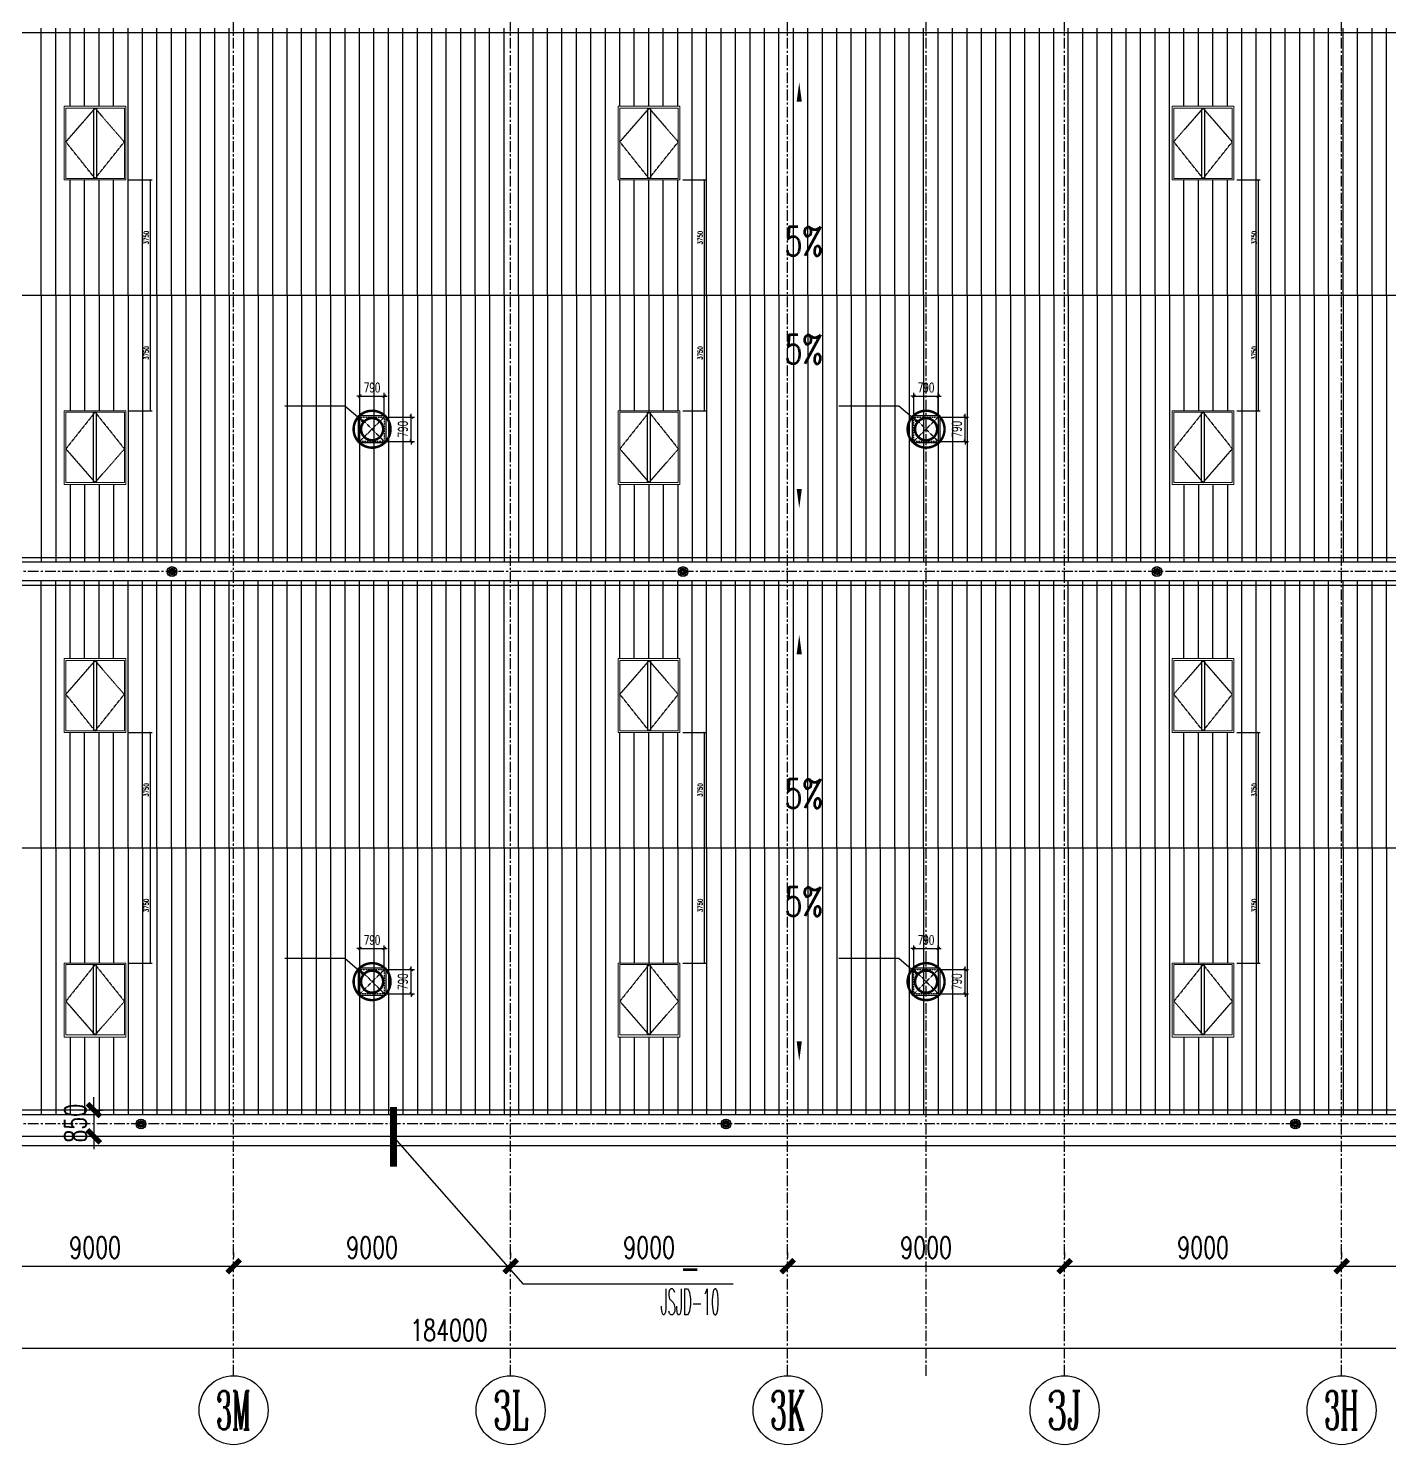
# Model space of a CAD drawing. Extents: x -599358 to 2865263, y -1062760 to 486533.
# Drawn here: x 1888005 to 1932238, y -889970 to -843950 of the extents above; entities that cross this region are included whole.
import ezdxf
from ezdxf.enums import TextEntityAlignment as Align

# ---------------------------------------------------------------- set-up
doc = ezdxf.new("R2010")
doc.units = 0
doc.set_wipeout_variables(frame=1)
for name, pattern in [('CENTER', [2, 1.25, -0.25, 0.25, -0.25]), ('DASH', [0.35, 0.25, -0.1]), ('HIDDEN', [0.375, 0.25, -0.125])]:
    doc.linetypes.add(name, pattern=pattern)
for name, color, linetype in [('3符号', 173, 'Continuous'), ('3索引', 3, 'Continuous'), ('A-AXIS-DP', 126, 'Continuous'), ('A-AXIS-SYMB', 3, 'Continuous'), ('A-LIN-V', 9, 'Continuous'), ('A-SFCE', 30, 'Continuous'), ('A-WINDOW', 140, 'Continuous'), ('DIM', 173, 'Continuous'), ('DIM_SYMB', 3, 'Continuous'), ('DOTE', 1, 'CENTER'), ('PUB_TEXT', 7, 'Continuous'), ('参考线', 8, 'Continuous'), ('外框', 1, 'HIDDEN'), ('屋面板111', 6, 'Continuous'), ('文本', 4, 'Continuous'), ('暖通', 7, 'Continuous'), ('虹吸雨水斗', 6, 'Continuous')]:
    doc.layers.add(name, color=color, linetype=linetype)
doc.layers.add('成型线', color=3, linetype='Continuous', lineweight=18)
doc.styles.add('_TCH_AXIS', font='COMPLEX', dxfattribs={"bigfont": 'GBCBIG'})
doc.styles.add('_TCH_DIM', font='SIMPLEX', dxfattribs={"bigfont": 'GBCBIG'})
doc.styles.add('_TCH_DIM_T3', font='SIMPLEX', dxfattribs={"width": 0.705882, "bigfont": 'GBCBIG'})
doc.styles.add('DHTEXT-1', font='romans.shx', dxfattribs={"width": 0.7, "bigfont": 'chinese.shx'})
doc.styles.add('卓越符号', font='ROMANS.shx', dxfattribs={"width": 0.7, "bigfont": 'CHINESE.shx'})
doc.dimstyles.new('_TCH_ARCH&&100', dxfattribs={"dimtxt": 297.5, "dimasz": 100, "dimexe": 100, "dimexo": 100, "dimgap": 126.25, "dimtad": 1, "dimdec": 0, "dimzin": 0, "dimdsep": 46, "dimtxsty": '_TCH_DIM_T3', "dimblk": 'ARCHTICK', "dimcen": 0.09, "dimclrt": 7, "dimazin": 2, "dimtfac": 1, "dimtdec": 0, "dimtix": 1, "dimtmove": 2, "dimatfit": 3, "dimfxl": 0, "dimtolj": 1, "dimtzin": 0, "dimarcsym": 0})
doc.dimstyles.new('_TCH_ARCH&&50', dxfattribs={"dimtxt": 148.75, "dimasz": 50, "dimexe": 50, "dimexo": 50, "dimgap": 63.125, "dimtad": 1, "dimdec": 0, "dimzin": 0, "dimdsep": 46, "dimtxsty": '_TCH_DIM_T3', "dimblk": 'ARCHTICK', "dimcen": 0.09, "dimclrt": 7, "dimazin": 2, "dimtfac": 1, "dimtdec": 0, "dimtix": 1, "dimtmove": 2, "dimatfit": 3, "dimfxl": 0, "dimtolj": 1, "dimtzin": 0, "dimarcsym": 0})
doc.dimstyles.new('ZN280', dxfattribs={"dimscale": 280, "dimtxt": 2.5, "dimasz": 1.5, "dimexe": 1, "dimexo": 2, "dimgap": 0.9, "dimtad": 1, "dimdec": 0, "dimdsep": 46, "dimtxsty": 'DHTEXT-1', "dimblk": 'ARCHTICK', "dimcen": 2.5, "dimclrd": 173, "dimclre": 173, "dimclrt": 7, "dimazin": 2, "dimtfac": 1, "dimtdec": 0, "dimtix": 1, "dimtmove": 2, "dimatfit": 3, "dimfxl": 0, "dimarcsym": 0})

# ---------------------------------------------------------------- blocks, each defined once
blk = doc.blocks.new('卓越-轴号')
blk.add_circle((0, 0), 4)
at = {"color": 0, "style": '_TCH_AXIS', "width": 1.041667, "flags": 8}
blk.add_attdef('A', text='', height=4.48, dxfattribs=at).set_placement((-2, -2.24), (2, -2.24), align=Align.FIT)
blk = doc.blocks.new('_ArchTick')
at = {"color": 0, "linetype": 'ByBlock', "const_width": 0.4}
blk.add_lwpolyline([(-0.5, -0.5), (0.5, 0.5)], dxfattribs=at)
blk = doc.blocks.new('*D1916')
at = {"layer": 'Defpoints', "color": 0, "ltscale": 2800, "transparency": 16777216}
for p in [(1889545, -879100), (1889545, -879950), (1890135, -879950)]:
    blk.add_point(p, dxfattribs=at)
at = {"layer": 'DIM', "color": 173, "linetype": 'ByBlock', "lineweight": -2, "ltscale": 2800, "transparency": 16777216}
for p, q in [((1890135, -879100), (1890135, -878680)), ((1890105, -879100), (1890415, -879100)), ((1890135, -879100), (1890135, -879950)), ((1890105, -879950), (1890415, -879950)), ((1890135, -879950), (1890135, -880370))]:
    blk.add_line(p, q, dxfattribs=at)
at = {"layer": 'DIM', "color": 173, "lineweight": -2, "ltscale": 2800, "transparency": 16777216, "xscale": 420, "yscale": 420, "zscale": 420}
for p, rotation in [((1890135, -879100), 270), ((1890135, -879950), 90)]:
    blk.add_blockref('_ArchTick', p, dxfattribs=dict(at, rotation=rotation))
at = {"layer": 'DIM', "color": 7, "ltscale": 2800, "transparency": 16777216, "insert": (1889533, -879525), "char_height": 700, "attachment_point": 5, "rotation": 90, "style": 'DHTEXT-1'}
blk.add_mtext('850', dxfattribs=at)
blk = doc.blocks.new('卓越-指向索引')
blk.add_wipeout([(0, 5), (-0.52, 4.97), (-1.04, 4.89), (-1.55, 4.76), (-2.03, 4.57), (-2.5, 4.33), (-2.94, 4.05), (-3.35, 3.72), (-3.72, 3.35), (-4.05, 2.94), (-4.33, 2.5), (-4.57, 2.03), (-4.76, 1.55), (-4.89, 1.04), (-4.97, 0.52), (-5, 0), (-4.97, -0.52), (-4.89, -1.04), (-4.76, -1.55), (-4.57, -2.03), (-4.33, -2.5), (-4.05, -2.94), (-3.72, -3.35), (-3.35, -3.72), (-2.94, -4.05), (-2.5, -4.33), (-2.03, -4.57), (-1.55, -4.76), (-1.04, -4.89), (-0.52, -4.97), (0, -5), (0.52, -4.97), (1.04, -4.89), (1.55, -4.76), (2.03, -4.57), (2.5, -4.33), (2.94, -4.05), (3.35, -3.72), (3.72, -3.35), (4.05, -2.94), (4.33, -2.5), (4.57, -2.03), (4.76, -1.55), (4.89, -1.04), (4.97, -0.52), (5, 0), (4.97, 0.52), (4.89, 1.04), (4.76, 1.55), (4.57, 2.03), (4.33, 2.5), (4.05, 2.94), (3.72, 3.35), (3.35, 3.72), (2.94, 4.05), (2.5, 4.33), (2.03, 4.57), (1.55, 4.76), (1.04, 4.89), (0.52, 4.97)])
blk.add_line((-5, 0), (5, 0))
at = {"color": 0, "style": '卓越符号', "width": 0.7, "flags": 8}
blk.add_attdef('索引编号', text='', height=3, dxfattribs=at).set_placement((0, 0.37), align=Align.CENTER)
at = {"color": 0, "style": '卓越符号', "width": 0.892319, "flags": 8}
blk.add_attdef('图号', text='', height=3, dxfattribs=at).set_placement((-3.41, -3.6), (3.41, -3.6), align=Align.FIT)
blk = doc.blocks.new('“奔腾”虹吸雨水斗')
at = {"layer": '虹吸雨水斗', "lineweight": 25}
for p, q in [((946982, 86753), (947040, 86688)), ((947052, 86699), (946987, 86758)), ((947048, 86793), (947066, 86707)), ((947082, 86711), (947055, 86795)), ((947125, 86795), (947098, 86711)), ((947114, 86707), (947132, 86793)), ((947194, 86758), (947128, 86699)), ((947140, 86688), (947199, 86753)), ((946944, 86685), (947028, 86658)), ((947028, 86641), (946944, 86614)), ((947032, 86673), (946946, 86692)), ((946946, 86607), (947032, 86625)), ((947040, 86611), (946982, 86546)), ((946987, 86541), (947052, 86600)), ((947066, 86592), (947048, 86506)), ((947055, 86504), (947082, 86587)), ((947098, 86587), (947125, 86504)), ((947132, 86506), (947114, 86592)), ((947128, 86600), (947194, 86541)), ((947199, 86546), (947140, 86611)), ((947234, 86692), (947148, 86673)), ((947148, 86625), (947234, 86607)), ((947152, 86658), (947236, 86685)), ((947236, 86614), (947152, 86641))]:
    blk.add_line(p, q, dxfattribs=at)
for radius in [150, 47.6]:
    blk.add_circle((947090, 86649), radius, dxfattribs=at)
for centre, start, end in [((947025, 86649), 291.6382, 68.3675), ((947034, 86682), 261.6382, 38.3675), ((947034, 86617), 321.6382, 98.3675), ((947057, 86706), 231.6382, 8.3675), ((947057, 86593), 351.6382, 128.3675), ((947090, 86715), 201.6382, 338.3675), ((947090, 86584), 21.6382, 158.3675), ((947123, 86706), 171.6382, 308.3675), ((947123, 86593), 51.6382, 188.3675), ((947147, 86682), 141.6382, 278.3675), ((947147, 86617), 81.6382, 218.3675), ((947155, 86649), 111.6382, 248.3675)]:
    blk.add_arc(centre, 8.82, start, end, dxfattribs=at)
blk = doc.blocks.new('*D1952')
at = {"layer": 'Defpoints', "color": 0, "ltscale": 2800, "transparency": 16777216}
for p in [(1885675, -884283), (1894675, -884168), (1894675, -884283)]:
    blk.add_point(p, dxfattribs=at)
at = {"layer": 'DIM', "color": 173, "linetype": 'ByBlock', "lineweight": -2, "ltscale": 2800, "transparency": 16777216}
for p, q in [((1885675, -883723), (1885675, -883888)), ((1894675, -883723), (1894675, -883888)), ((1885675, -884168), (1894675, -884168))]:
    blk.add_line(p, q, dxfattribs=at)
at = {"layer": 'DIM', "color": 173, "lineweight": -2, "ltscale": 2800, "transparency": 16777216, "xscale": 420, "yscale": 420, "zscale": 420, "rotation": 180}
blk.add_blockref('_ArchTick', (1885675, -884168), dxfattribs=at)
at = {"layer": 'DIM', "color": 173, "lineweight": -2, "ltscale": 2800, "transparency": 16777216, "xscale": 420, "yscale": 420, "zscale": 420}
blk.add_blockref('_ArchTick', (1894675, -884168), dxfattribs=at)
at = {"layer": 'DIM', "color": 7, "ltscale": 2800, "transparency": 16777216, "insert": (1890175, -883566), "char_height": 700, "attachment_point": 5, "style": 'DHTEXT-1'}
blk.add_mtext('9000', dxfattribs=at)
blk = doc.blocks.new('*D1953')
at = {"layer": 'Defpoints', "color": 0, "ltscale": 2800, "transparency": 16777216}
for p in [(1894675, -884283), (1903675, -884168), (1903675, -884283)]:
    blk.add_point(p, dxfattribs=at)
at = {"layer": 'DIM', "color": 173, "linetype": 'ByBlock', "lineweight": -2, "ltscale": 2800, "transparency": 16777216}
for p, q in [((1894675, -883723), (1894675, -883888)), ((1903675, -883723), (1903675, -883888)), ((1894675, -884168), (1903675, -884168))]:
    blk.add_line(p, q, dxfattribs=at)
at = {"layer": 'DIM', "color": 173, "lineweight": -2, "ltscale": 2800, "transparency": 16777216, "xscale": 420, "yscale": 420, "zscale": 420, "rotation": 180}
blk.add_blockref('_ArchTick', (1894675, -884168), dxfattribs=at)
at = {"layer": 'DIM', "color": 173, "lineweight": -2, "ltscale": 2800, "transparency": 16777216, "xscale": 420, "yscale": 420, "zscale": 420}
blk.add_blockref('_ArchTick', (1903675, -884168), dxfattribs=at)
at = {"layer": 'DIM', "color": 7, "ltscale": 2800, "transparency": 16777216, "insert": (1899175, -883566), "char_height": 700, "attachment_point": 5, "style": 'DHTEXT-1'}
blk.add_mtext('9000', dxfattribs=at)
blk = doc.blocks.new('*D1954')
at = {"layer": 'Defpoints', "color": 0, "ltscale": 2800, "transparency": 16777216}
for p in [(1903675, -884283), (1912675, -884168), (1912675, -884283)]:
    blk.add_point(p, dxfattribs=at)
at = {"layer": 'DIM', "color": 173, "linetype": 'ByBlock', "lineweight": -2, "ltscale": 2800, "transparency": 16777216}
for p, q in [((1903675, -883723), (1903675, -883888)), ((1912675, -883723), (1912675, -883888)), ((1903675, -884168), (1912675, -884168))]:
    blk.add_line(p, q, dxfattribs=at)
at = {"layer": 'DIM', "color": 173, "lineweight": -2, "ltscale": 2800, "transparency": 16777216, "xscale": 420, "yscale": 420, "zscale": 420, "rotation": 180}
blk.add_blockref('_ArchTick', (1903675, -884168), dxfattribs=at)
at = {"layer": 'DIM', "color": 173, "lineweight": -2, "ltscale": 2800, "transparency": 16777216, "xscale": 420, "yscale": 420, "zscale": 420}
blk.add_blockref('_ArchTick', (1912675, -884168), dxfattribs=at)
at = {"layer": 'DIM', "color": 7, "ltscale": 2800, "transparency": 16777216, "insert": (1908175, -883566), "char_height": 700, "attachment_point": 5, "style": 'DHTEXT-1'}
blk.add_mtext('9000', dxfattribs=at)
blk = doc.blocks.new('*D1955')
at = {"layer": 'Defpoints', "color": 0, "ltscale": 2800, "transparency": 16777216}
for p in [(1912675, -884283), (1921675, -884168), (1921675, -884283)]:
    blk.add_point(p, dxfattribs=at)
at = {"layer": 'DIM', "color": 173, "linetype": 'ByBlock', "lineweight": -2, "ltscale": 2800, "transparency": 16777216}
for p, q in [((1912675, -883723), (1912675, -883888)), ((1921675, -883723), (1921675, -883888)), ((1912675, -884168), (1921675, -884168))]:
    blk.add_line(p, q, dxfattribs=at)
at = {"layer": 'DIM', "color": 173, "lineweight": -2, "ltscale": 2800, "transparency": 16777216, "xscale": 420, "yscale": 420, "zscale": 420, "rotation": 180}
blk.add_blockref('_ArchTick', (1912675, -884168), dxfattribs=at)
at = {"layer": 'DIM', "color": 173, "lineweight": -2, "ltscale": 2800, "transparency": 16777216, "xscale": 420, "yscale": 420, "zscale": 420}
blk.add_blockref('_ArchTick', (1921675, -884168), dxfattribs=at)
at = {"layer": 'DIM', "color": 7, "ltscale": 2800, "transparency": 16777216, "insert": (1917175, -883566), "char_height": 700, "attachment_point": 5, "style": 'DHTEXT-1'}
blk.add_mtext('9000', dxfattribs=at)
blk = doc.blocks.new('*D1956')
at = {"layer": 'Defpoints', "color": 0, "ltscale": 2800, "transparency": 16777216}
for p in [(1921675, -884283), (1930675, -884168), (1930675, -884283)]:
    blk.add_point(p, dxfattribs=at)
at = {"layer": 'DIM', "color": 173, "linetype": 'ByBlock', "lineweight": -2, "ltscale": 2800, "transparency": 16777216}
for p, q in [((1921675, -883723), (1921675, -883888)), ((1930675, -883723), (1930675, -883888)), ((1921675, -884168), (1930675, -884168))]:
    blk.add_line(p, q, dxfattribs=at)
at = {"layer": 'DIM', "color": 173, "lineweight": -2, "ltscale": 2800, "transparency": 16777216, "xscale": 420, "yscale": 420, "zscale": 420, "rotation": 180}
blk.add_blockref('_ArchTick', (1921675, -884168), dxfattribs=at)
at = {"layer": 'DIM', "color": 173, "lineweight": -2, "ltscale": 2800, "transparency": 16777216, "xscale": 420, "yscale": 420, "zscale": 420}
blk.add_blockref('_ArchTick', (1930675, -884168), dxfattribs=at)
at = {"layer": 'DIM', "color": 7, "ltscale": 2800, "transparency": 16777216, "insert": (1926175, -883566), "char_height": 700, "attachment_point": 5, "style": 'DHTEXT-1'}
blk.add_mtext('9000', dxfattribs=at)
blk = doc.blocks.new('*D1957')
at = {"layer": 'Defpoints', "color": 0, "ltscale": 2800, "transparency": 16777216}
for p in [(1930675, -884283), (1939675, -884168), (1939675, -884283)]:
    blk.add_point(p, dxfattribs=at)
at = {"layer": 'DIM', "color": 173, "linetype": 'ByBlock', "lineweight": -2, "ltscale": 2800, "transparency": 16777216}
for p, q in [((1930675, -883723), (1930675, -883888)), ((1939675, -883723), (1939675, -883888)), ((1930675, -884168), (1939675, -884168))]:
    blk.add_line(p, q, dxfattribs=at)
at = {"layer": 'DIM', "color": 173, "lineweight": -2, "ltscale": 2800, "transparency": 16777216, "xscale": 420, "yscale": 420, "zscale": 420, "rotation": 180}
blk.add_blockref('_ArchTick', (1930675, -884168), dxfattribs=at)
at = {"layer": 'DIM', "color": 173, "lineweight": -2, "ltscale": 2800, "transparency": 16777216, "xscale": 420, "yscale": 420, "zscale": 420}
blk.add_blockref('_ArchTick', (1939675, -884168), dxfattribs=at)
at = {"layer": 'DIM', "color": 7, "ltscale": 2800, "transparency": 16777216, "insert": (1935175, -883566), "char_height": 700, "attachment_point": 5, "style": 'DHTEXT-1'}
blk.add_mtext('9000', dxfattribs=at)
blk = doc.blocks.new('*D1965')
at = {"layer": 'Defpoints', "color": 0, "ltscale": 2800, "transparency": 16777216}
for p in [(1809675, -885239), (1993675, -885239), (1809675, -886850)]:
    blk.add_point(p, dxfattribs=at)
at = {"layer": 'DIM', "color": 173, "linetype": 'ByBlock', "lineweight": -2, "ltscale": 2800, "transparency": 16777216}
for p, q in [((1809675, -885799), (1809675, -887130)), ((1993675, -885799), (1993675, -887130)), ((1993675, -886850), (1809675, -886850))]:
    blk.add_line(p, q, dxfattribs=at)
at = {"layer": 'DIM', "color": 173, "lineweight": -2, "ltscale": 2800, "transparency": 16777216, "xscale": 420, "yscale": 420, "zscale": 420, "rotation": 180}
blk.add_blockref('_ArchTick', (1809675, -886850), dxfattribs=at)
at = {"layer": 'DIM', "color": 173, "lineweight": -2, "ltscale": 2800, "transparency": 16777216, "xscale": 420, "yscale": 420, "zscale": 420}
blk.add_blockref('_ArchTick', (1993675, -886850), dxfattribs=at)
at = {"layer": 'DIM', "color": 7, "ltscale": 2800, "transparency": 16777216, "insert": (1901675, -886248), "char_height": 700, "attachment_point": 5, "style": 'DHTEXT-1'}
blk.add_mtext('184000', dxfattribs=at)
blk = doc.blocks.new('*D1776')
at = {"layer": 'A-AXIS-DP', "color": 0, "lineweight": -2, "transparency": 16777216}
for p, q in [((-1274, 395), (-1274, 495)), ((-495, 395), (-1374, 395)), ((-1274, 395), (-1274, -395)), ((-495, -395), (-1374, -395)), ((-1274, -395), (-1274, -495))]:
    blk.add_line(p, q, dxfattribs=at)
at = {"layer": 'Defpoints', "color": 0, "transparency": 16777216}
for p in [(-395, 395), (-1274, -395), (-395, -395)]:
    blk.add_point(p, dxfattribs=at)
at = {"layer": 'A-AXIS-DP', "color": 0, "lineweight": -2, "transparency": 16777216, "xscale": 100, "yscale": 100, "zscale": 100}
for p, rotation in [((-1274, 395), 270), ((-1274, -395), 90)]:
    blk.add_blockref('_ArchTick', p, dxfattribs=dict(at, rotation=rotation))
at = {"layer": 'A-AXIS-DP', "color": 7, "transparency": 16777216, "insert": (-999, 0), "char_height": 297.5, "attachment_point": 5, "rotation": 270, "style": '_TCH_DIM_T3'}
blk.add_mtext('\\A1;790', dxfattribs=at)
blk = doc.blocks.new('*D1777')
at = {"layer": 'A-AXIS-DP', "color": 0, "lineweight": -2, "transparency": 16777216}
for p, q in [((-395, -495), (-395, -1178)), ((395, -495), (395, -1178)), ((-395, -1078), (-495, -1078)), ((395, -1078), (-395, -1078)), ((395, -1078), (495, -1078))]:
    blk.add_line(p, q, dxfattribs=at)
at = {"layer": 'Defpoints', "color": 0, "transparency": 16777216}
for p in [(-395, -395), (395, -395), (-395, -1078)]:
    blk.add_point(p, dxfattribs=at)
at = {"layer": 'A-AXIS-DP', "color": 0, "lineweight": -2, "transparency": 16777216, "xscale": 100, "yscale": 100, "zscale": 100}
blk.add_blockref('_ArchTick', (-395, -1078), dxfattribs=at)
at = {"layer": 'A-AXIS-DP', "color": 0, "lineweight": -2, "transparency": 16777216, "xscale": 100, "yscale": 100, "zscale": 100, "rotation": 180}
blk.add_blockref('_ArchTick', (395, -1078), dxfattribs=at)
at = {"layer": 'A-AXIS-DP', "color": 7, "transparency": 16777216, "insert": (0, -1353), "char_height": 297.5, "attachment_point": 5, "rotation": 180, "style": '_TCH_DIM_T3'}
blk.add_mtext('\\A1;790', dxfattribs=at)
blk = doc.blocks.new('44')
blk.add_wipeout([(277496, 745320), (279896, 745320), (279896, 747320), (277496, 747320)]).dxf.layer = '参考线'
at = {"color": 2}
for p, q in [((277566, 746370), (279851, 746370)), ((277566, 746270), (279851, 746270))]:
    blk.add_line(p, q, dxfattribs=at)
at = {"layer": '外框'}
for points in [[(279851, 746320), (278658, 747270), (277566, 746320)], [(279851, 746320), (278658, 745370), (277566, 746320)]]:
    blk.add_lwpolyline(points, dxfattribs=at)
at = {"layer": '成型线'}
blk.add_line((279896, 745320), (279896, 747320), dxfattribs=at)
blk.add_lwpolyline([(279896, 745320), (277496, 745320), (277496, 747320), (279896, 747320)], dxfattribs=at)
blk.add_lwpolyline([(279851, 745370), (279851, 747270), (277566, 747270), (277566, 745370)], close=True, dxfattribs=at)
blk = doc.blocks.new('*D2423')
at = {"layer": 'A-WINDOW', "color": 0, "lineweight": -2, "transparency": 16777216}
for p, q in [((367696, 714320), (368446, 714320)), ((368396, 710570), (368396, 714320)), ((367696, 710570), (368446, 710570))]:
    blk.add_line(p, q, dxfattribs=at)
at = {"layer": 'Defpoints', "color": 0, "transparency": 16777216}
for p in [(367646, 714320), (368396, 714320), (367646, 710570)]:
    blk.add_point(p, dxfattribs=at)
at = {"layer": 'A-WINDOW', "color": 0, "lineweight": -2, "transparency": 16777216, "xscale": 50, "yscale": 50, "zscale": 50}
for p, rotation in [((368396, 714320), 90), ((368396, 710570), 270)]:
    blk.add_blockref('_ArchTick', p, dxfattribs=dict(at, rotation=rotation))
at = {"layer": 'A-WINDOW', "color": 7, "transparency": 16777216, "insert": (368258, 712445), "char_height": 148.8, "attachment_point": 5, "rotation": 90, "style": '_TCH_DIM_T3'}
blk.add_mtext('\\A1;3750', dxfattribs=at)
blk = doc.blocks.new('*D2424')
at = {"layer": 'A-WINDOW', "color": 0, "lineweight": -2, "transparency": 16777216}
for p, q in [((367696, 718070), (368446, 718070)), ((368396, 714320), (368396, 718070)), ((367696, 714320), (368446, 714320))]:
    blk.add_line(p, q, dxfattribs=at)
at = {"layer": 'Defpoints', "color": 0, "transparency": 16777216}
for p in [(367646, 718070), (368396, 718070), (367646, 714320)]:
    blk.add_point(p, dxfattribs=at)
at = {"layer": 'A-WINDOW', "color": 0, "lineweight": -2, "transparency": 16777216, "xscale": 50, "yscale": 50, "zscale": 50}
for p, rotation in [((368396, 718070), 90), ((368396, 714320), 270)]:
    blk.add_blockref('_ArchTick', p, dxfattribs=dict(at, rotation=rotation))
at = {"layer": 'A-WINDOW', "color": 7, "transparency": 16777216, "insert": (368258, 716195), "char_height": 148.8, "attachment_point": 5, "rotation": 90, "style": '_TCH_DIM_T3'}
blk.add_mtext('\\A1;3750', dxfattribs=at)
blk = doc.blocks.new('fengji')
at = {"layer": 'DIM_SYMB'}
for p, q in [((324.2, -267.9), (884.2, -747.9)), ((884.2, -747.9), (2834.2, -747.9))]:
    blk.add_line(p, q, dxfattribs=at)
at = {"layer": 'DIM_SYMB', "const_width": 40}
blk.add_lwpolyline([(310.3, -253.5, -1), (338.1, -282.3, -1)], format="xyb", close=True, dxfattribs=at)
at = {"layer": '暖通', "color": 7, "linetype": 'DASH', "ltscale": 0.5}
for p, q in [((-395, 395), (395, -395)), ((395, 395), (-395, -395))]:
    blk.add_line(p, q, dxfattribs=at)
at = {"layer": '暖通', "color": 7, "const_width": 79.8}
for points in [[(0, -600.2, -1), (0, 600.2, -1)], [(0, -600.2, 1), (0, 600.2, 1)]]:
    blk.add_lwpolyline(points, format="xyb", dxfattribs=at)
at = {"layer": '暖通', "color": 7, "ltscale": 0.5}
blk.add_lwpolyline([(-445, 445), (445, 445), (445, -445), (-445, -445)], close=True, dxfattribs=at)
at = {"layer": '暖通', "color": 7, "linetype": 'DASH', "const_width": 79.8}
for points in [[(0, -358.3, -1), (0, 358.3, -1)], [(0, -358.3, 1), (0, 358.3, 1)]]:
    blk.add_lwpolyline(points, format="xyb", dxfattribs=at)
at = {"layer": '暖通', "color": 7, "linetype": 'DASH', "ltscale": 0.5}
blk.add_lwpolyline([(-395, 395), (395, 395), (395, -395), (-395, -395)], close=True, dxfattribs=at)
at = {"layer": 'A-AXIS-DP'}
for p1, distance, picture, middle in [((-395, 395), -879.2, '*D1776', (-999.2, 0)), ((395, -395), 682.9, '*D1777', (0, -1352.9))]:
    dim = blk.add_aligned_dim(p1=p1, p2=(-395, -395), distance=distance, dimstyle='_TCH_ARCH&&100', dxfattribs=at)
    dim.commit()
    dim.dimension.update_dxf_attribs({"geometry": picture, "text_midpoint": middle})
blk = doc.blocks.new('A$Cff7cfbaa')
at = {"layer": '暖通', "rotation": 180}
for p in [(89500, -49225), (107500, -49225), (89500, -67175), (107500, -67175)]:
    blk.add_blockref('fengji', p, dxfattribs=at)
blk = doc.blocks.new('frtt')
at = {"layer": 'A-LIN-V', "xscale": -1, "rotation": 90}
blk.add_blockref('44', (1112915.9, 997965.8), dxfattribs=at)
at = {"layer": 'A-LIN-V', "rotation": 90}
blk.add_blockref('44', (1112915.9, 430674.2), dxfattribs=at)
at = {"layer": 'A-WINDOW', "color": 1}
for p1, p2, picture, middle in [((367645.9, 714320), (367645.9, 718070), '*D2424', (368258.4, 716195)), ((367645.9, 710570), (367645.9, 714320), '*D2423', (368258.4, 712445))]:
    dim = blk.add_aligned_dim(p1=p1, p2=p2, distance=-750, dimstyle='_TCH_ARCH&&50', dxfattribs=at)
    dim.commit()
    dim.dimension.update_dxf_attribs({"geometry": picture, "text_midpoint": middle})
blk = doc.blocks.new('A$C306215c0')
at = {"layer": 'A-WINDOW'}
for p in [(-286096, -759195), (-268096, -759195), (-250096, -759195), (-286096, -777145), (-268096, -777145), (-250096, -777145)]:
    blk.add_blockref('frtt', p, dxfattribs=at)

msp = doc.modelspace()

# ---------------------------------------------------------------- linework, layer by layer
at = {"layer": '3索引', "linetype": 'DASH', "ltscale": 1400, "const_width": 140}
msp.add_lwpolyline([(1899829.8, -880872.1), (1899909.4, -880872.1), (1899909.4, -879070.4), (1899829.8, -879070.4)], close=True, dxfattribs=at)
at = {"layer": '3索引'}
msp.add_lwpolyline([(1899909.4, -880016.4), (1904072, -884740.5), (1909507.3, -884740.5)], dxfattribs=at)
at = {"layer": 'A-AXIS-SYMB'}
for points in [[(1913053.5, -850804.1, 0, 0, 0), (1913053.5, -845702.3, 0, 169.2, 0), (1913053.5, -846336.7, 0, 0, 0)], [(1913053.5, -854445.8, 0, 0, 0), (1913053.5, -859547.6, 0, 169.2, 0), (1913053.5, -858913.2, 0, 0, 0)], [(1913053.5, -868754.1, 0, 0, 0), (1913053.5, -863652.3, 0, 169.2, 0), (1913053.5, -864286.7, 0, 0, 0)], [(1913053.5, -872395.8, 0, 0, 0), (1913053.5, -877497.6, 0, 169.2, 0), (1913053.5, -876863.2, 0, 0, 0)]]:
    msp.add_lwpolyline(points, format="xyseb", dxfattribs=at)
at = {"layer": 'A-LIN-V'}
for points in [[(1994174.8, -844100), (1815337.7, -844100)], [(1994174.8, -861150), (1809805.6, -861150)], [(1994174.8, -862050), (1809374.8, -862050)], [(1994174.8, -879100), (1809074.8, -879100)]]:
    msp.add_lwpolyline(points, dxfattribs=at)
at = {"layer": 'A-SFCE'}
msp.add_line((1809074.8, -879950), (1994174.8, -879950), dxfattribs=at)
for points in [[(1811835.7, -852625), (1994174.8, -852625)], [(1809374.8, -863600), (1808774.8, -863600), (1808774.8, -880250), (1994474.8, -880250)], [(1809074.8, -870575), (1994174.8, -870575)]]:
    msp.add_lwpolyline(points, dxfattribs=at)
at = {"layer": 'DOTE', "ltscale": 280}
for p, q in [((1894674.8, -887730), (1894674.8, -801515)), ((1903674.8, -887730), (1903674.8, -801515)), ((1912674.8, -887730), (1912674.8, -801515)), ((1917174.8, -887730), (1917174.8, -801515)), ((1921674.8, -887730), (1921674.8, -801515)), ((1930674.8, -887730), (1930674.8, -801515)), ((2002579, -861600), (1802219, -861600)), ((2002579, -879550), (1802219, -879550))]:
    msp.add_line(p, q, dxfattribs=at)
at = {"layer": '屋面板111', "ltscale": 2500}
for p, q in [((1888424.8, -852625), (1888424.8, -843950)), ((1888894.8, -852625), (1888894.8, -843950)), ((1889364.8, -852625), (1889364.8, -843950)), ((1889834.8, -852625), (1889834.8, -843950)), ((1890304.8, -852625), (1890304.8, -843950)), ((1890774.8, -852625), (1890774.8, -843950)), ((1891244.8, -852625), (1891244.8, -843950)), ((1891714.8, -852625), (1891714.8, -843950)), ((1892184.8, -852625), (1892184.8, -843950)), ((1892654.8, -852625), (1892654.8, -843950)), ((1893124.8, -852625), (1893124.8, -843950)), ((1893594.8, -852625), (1893594.8, -843950)), ((1894064.8, -852625), (1894064.8, -843950)), ((1894534.8, -852625), (1894534.8, -843950)), ((1895004.8, -852625), (1895004.8, -843950)), ((1895474.8, -852625), (1895474.8, -843950)), ((1895944.8, -852625), (1895944.8, -843950)), ((1896414.8, -852625), (1896414.8, -843950)), ((1896884.8, -852625), (1896884.8, -843950)), ((1897354.8, -852625), (1897354.8, -843950)), ((1897824.8, -852625), (1897824.8, -843950)), ((1898294.8, -852625), (1898294.8, -843950)), ((1898764.8, -852625), (1898764.8, -843950)), ((1899234.8, -852625), (1899234.8, -843950)), ((1899704.8, -852625), (1899704.8, -843950)), ((1900174.8, -852625), (1900174.8, -843950)), ((1900644.8, -852625), (1900644.8, -843950)), ((1901114.8, -852625), (1901114.8, -843950)), ((1901584.8, -852625), (1901584.8, -843950)), ((1902054.8, -852625), (1902054.8, -843950)), ((1902524.8, -852625), (1902524.8, -843950)), ((1902994.8, -852625), (1902994.8, -843950)), ((1903464.8, -852625), (1903464.8, -843950)), ((1903934.8, -852625), (1903934.8, -843950)), ((1904404.8, -852625), (1904404.8, -843950)), ((1904874.8, -852625), (1904874.8, -843950)), ((1905344.8, -852625), (1905344.8, -843950)), ((1905814.8, -852625), (1905814.8, -843950)), ((1906284.8, -852625), (1906284.8, -843950)), ((1906754.8, -852625), (1906754.8, -843950)), ((1907224.8, -852625), (1907224.8, -843950)), ((1907694.8, -852625), (1907694.8, -843950)), ((1908164.8, -852625), (1908164.8, -843950)), ((1908634.8, -852625), (1908634.8, -843950)), ((1909104.8, -852625), (1909104.8, -843950)), ((1909574.8, -852625), (1909574.8, -843950)), ((1910044.8, -852625), (1910044.8, -843950)), ((1910514.8, -852625), (1910514.8, -843950)), ((1910984.8, -852625), (1910984.8, -843950)), ((1911454.8, -852625), (1911454.8, -843950)), ((1911924.8, -852625), (1911924.8, -843950)), ((1912394.8, -852625), (1912394.8, -843950)), ((1912864.8, -852625), (1912864.8, -843950)), ((1913334.8, -852625), (1913334.8, -843950)), ((1913804.8, -852625), (1913804.8, -843950)), ((1914274.8, -852625), (1914274.8, -843950)), ((1914744.8, -852625), (1914744.8, -843950)), ((1915214.8, -852625), (1915214.8, -843950)), ((1915684.8, -852625), (1915684.8, -843950)), ((1916154.8, -852625), (1916154.8, -843950)), ((1916624.8, -852625), (1916624.8, -843950)), ((1917094.8, -852625), (1917094.8, -843950)), ((1917564.8, -852625), (1917564.8, -843950)), ((1918034.8, -852625), (1918034.8, -843950)), ((1918504.8, -852625), (1918504.8, -843950)), ((1918974.8, -852625), (1918974.8, -843950)), ((1919444.8, -852625), (1919444.8, -843950)), ((1919914.8, -852625), (1919914.8, -843950)), ((1920384.8, -852625), (1920384.8, -843950)), ((1920854.8, -852625), (1920854.8, -843950)), ((1921324.8, -852625), (1921324.8, -843950)), ((1921794.8, -852625), (1921794.8, -843950)), ((1922264.8, -852625), (1922264.8, -843950)), ((1922734.8, -852625), (1922734.8, -843950)), ((1923204.8, -852625), (1923204.8, -843950)), ((1923674.8, -852625), (1923674.8, -843950)), ((1924144.8, -852625), (1924144.8, -843950)), ((1924614.8, -852625), (1924614.8, -843950)), ((1925084.8, -852625), (1925084.8, -843950)), ((1925554.8, -852625), (1925554.8, -843950)), ((1926024.8, -852625), (1926024.8, -843950)), ((1926494.8, -852625), (1926494.8, -843950)), ((1926964.8, -852625), (1926964.8, -843950)), ((1927434.8, -852625), (1927434.8, -843950)), ((1927904.8, -852625), (1927904.8, -843950)), ((1928374.8, -852625), (1928374.8, -843950)), ((1928844.8, -852625), (1928844.8, -843950)), ((1929314.8, -852625), (1929314.8, -843950)), ((1929784.8, -852625), (1929784.8, -843950)), ((1930254.8, -852625), (1930254.8, -843950)), ((1930724.8, -852625), (1930724.8, -843950)), ((1931194.8, -852625), (1931194.8, -843950)), ((1931664.8, -852625), (1931664.8, -843950)), ((1932134.8, -852625), (1932134.8, -843950)), ((1888424.8, -852625), (1888424.8, -861300)), ((1888894.8, -852625), (1888894.8, -861300)), ((1889364.8, -852625), (1889364.8, -861300)), ((1889834.8, -852625), (1889834.8, -861300)), ((1890304.8, -852625), (1890304.8, -861300)), ((1890774.8, -852625), (1890774.8, -861300)), ((1891244.8, -852625), (1891244.8, -861300)), ((1891714.8, -852625), (1891714.8, -861300)), ((1892184.8, -852625), (1892184.8, -861300)), ((1892654.8, -852625), (1892654.8, -861300)), ((1893124.8, -852625), (1893124.8, -861300)), ((1893594.8, -852625), (1893594.8, -861300)), ((1894064.8, -852625), (1894064.8, -861300)), ((1894534.8, -852625), (1894534.8, -861300)), ((1895004.8, -852625), (1895004.8, -861300)), ((1895474.8, -852625), (1895474.8, -861300)), ((1895944.8, -852625), (1895944.8, -861300)), ((1896414.8, -852625), (1896414.8, -861300)), ((1896884.8, -852625), (1896884.8, -861300)), ((1897354.8, -852625), (1897354.8, -861300)), ((1897824.8, -852625), (1897824.8, -861300)), ((1898294.8, -852625), (1898294.8, -861300)), ((1898764.8, -852625), (1898764.8, -861300)), ((1899234.8, -852625), (1899234.8, -861300)), ((1899704.8, -852625), (1899704.8, -861300)), ((1900174.8, -852625), (1900174.8, -861300)), ((1900644.8, -852625), (1900644.8, -861300)), ((1901114.8, -852625), (1901114.8, -861300)), ((1901584.8, -852625), (1901584.8, -861300)), ((1902054.8, -852625), (1902054.8, -861300)), ((1902524.8, -852625), (1902524.8, -861300)), ((1902994.8, -852625), (1902994.8, -861300)), ((1903464.8, -852625), (1903464.8, -861300)), ((1903934.8, -852625), (1903934.8, -861300)), ((1904404.8, -852625), (1904404.8, -861300)), ((1904874.8, -852625), (1904874.8, -861300)), ((1905344.8, -852625), (1905344.8, -861300)), ((1905814.8, -852625), (1905814.8, -861300)), ((1906284.8, -852625), (1906284.8, -861300)), ((1906754.8, -852625), (1906754.8, -861300)), ((1907224.8, -852625), (1907224.8, -861300)), ((1907694.8, -852625), (1907694.8, -861300)), ((1908164.8, -852625), (1908164.8, -861300)), ((1908634.8, -852625), (1908634.8, -861300)), ((1909104.8, -852625), (1909104.8, -861300)), ((1909574.8, -852625), (1909574.8, -861300)), ((1910044.8, -852625), (1910044.8, -861300)), ((1910514.8, -852625), (1910514.8, -861300)), ((1910984.8, -852625), (1910984.8, -861300)), ((1911454.8, -852625), (1911454.8, -861300)), ((1911924.8, -852625), (1911924.8, -861300)), ((1912394.8, -852625), (1912394.8, -861300)), ((1912864.8, -852625), (1912864.8, -861300)), ((1913334.8, -852625), (1913334.8, -861300)), ((1913804.8, -852625), (1913804.8, -861300)), ((1914274.8, -852625), (1914274.8, -861300)), ((1914744.8, -852625), (1914744.8, -861300)), ((1915214.8, -852625), (1915214.8, -861300)), ((1915684.8, -852625), (1915684.8, -861300)), ((1916154.8, -852625), (1916154.8, -861300)), ((1916624.8, -852625), (1916624.8, -861300)), ((1917094.8, -852625), (1917094.8, -861300)), ((1917564.8, -852625), (1917564.8, -861300)), ((1918034.8, -852625), (1918034.8, -861300)), ((1918504.8, -852625), (1918504.8, -861300)), ((1918974.8, -852625), (1918974.8, -861300)), ((1919444.8, -852625), (1919444.8, -861300)), ((1919914.8, -852625), (1919914.8, -861300)), ((1920384.8, -852625), (1920384.8, -861300)), ((1920854.8, -852625), (1920854.8, -861300)), ((1921324.8, -852625), (1921324.8, -861300)), ((1921794.8, -852625), (1921794.8, -861300)), ((1922264.8, -852625), (1922264.8, -861300)), ((1922734.8, -852625), (1922734.8, -861300)), ((1923204.8, -852625), (1923204.8, -861300)), ((1923674.8, -852625), (1923674.8, -861300)), ((1924144.8, -852625), (1924144.8, -861300)), ((1924614.8, -852625), (1924614.8, -861300)), ((1925084.8, -852625), (1925084.8, -861300)), ((1925554.8, -852625), (1925554.8, -861300)), ((1926024.8, -852625), (1926024.8, -861300)), ((1926494.8, -852625), (1926494.8, -861300)), ((1926964.8, -852625), (1926964.8, -861300)), ((1927434.8, -852625), (1927434.8, -861300)), ((1927904.8, -852625), (1927904.8, -861300)), ((1928374.8, -852625), (1928374.8, -861300)), ((1928844.8, -852625), (1928844.8, -861300)), ((1929314.8, -852625), (1929314.8, -861300)), ((1929784.8, -852625), (1929784.8, -861300)), ((1930254.8, -852625), (1930254.8, -861300)), ((1930724.8, -852625), (1930724.8, -861300)), ((1931194.8, -852625), (1931194.8, -861300)), ((1931664.8, -852625), (1931664.8, -861300)), ((1932134.8, -852625), (1932134.8, -861300)), ((1888424.8, -870575), (1888424.8, -861900)), ((1888894.8, -870575), (1888894.8, -861900)), ((1889364.8, -870575), (1889364.8, -861900)), ((1889834.8, -870575), (1889834.8, -861900)), ((1890304.8, -870575), (1890304.8, -861900)), ((1890774.8, -870575), (1890774.8, -861900)), ((1891244.8, -870575), (1891244.8, -861900)), ((1891714.8, -870575), (1891714.8, -861900)), ((1892184.8, -870575), (1892184.8, -861900)), ((1892654.8, -870575), (1892654.8, -861900)), ((1893124.8, -870575), (1893124.8, -861900)), ((1893594.8, -870575), (1893594.8, -861900)), ((1894064.8, -870575), (1894064.8, -861900)), ((1894534.8, -870575), (1894534.8, -861900)), ((1895004.8, -870575), (1895004.8, -861900)), ((1895474.8, -870575), (1895474.8, -861900)), ((1895944.8, -870575), (1895944.8, -861900)), ((1896414.8, -870575), (1896414.8, -861900)), ((1896884.8, -870575), (1896884.8, -861900)), ((1897354.8, -870575), (1897354.8, -861900)), ((1897824.8, -870575), (1897824.8, -861900)), ((1898294.8, -870575), (1898294.8, -861900)), ((1898764.8, -870575), (1898764.8, -861900)), ((1899234.8, -870575), (1899234.8, -861900)), ((1899704.8, -870575), (1899704.8, -861900)), ((1900174.8, -870575), (1900174.8, -861900)), ((1900644.8, -870575), (1900644.8, -861900)), ((1901114.8, -870575), (1901114.8, -861900)), ((1901584.8, -870575), (1901584.8, -861900)), ((1902054.8, -870575), (1902054.8, -861900)), ((1902524.8, -870575), (1902524.8, -861900)), ((1902994.8, -870575), (1902994.8, -861900)), ((1903464.8, -870575), (1903464.8, -861900)), ((1903934.8, -870575), (1903934.8, -861900)), ((1904404.8, -870575), (1904404.8, -861900)), ((1904874.8, -870575), (1904874.8, -861900)), ((1905344.8, -870575), (1905344.8, -861900)), ((1905814.8, -870575), (1905814.8, -861900)), ((1906284.8, -870575), (1906284.8, -861900)), ((1906754.8, -870575), (1906754.8, -861900)), ((1907224.8, -870575), (1907224.8, -861900)), ((1907694.8, -870575), (1907694.8, -861900)), ((1908164.8, -870575), (1908164.8, -861900)), ((1908634.8, -870575), (1908634.8, -861900)), ((1909104.8, -870575), (1909104.8, -861900)), ((1909574.8, -870575), (1909574.8, -861900)), ((1910044.8, -870575), (1910044.8, -861900)), ((1910514.8, -870575), (1910514.8, -861900)), ((1910984.8, -870575), (1910984.8, -861900)), ((1911454.8, -870575), (1911454.8, -861900)), ((1911924.8, -870575), (1911924.8, -861900)), ((1912394.8, -870575), (1912394.8, -861900)), ((1912864.8, -870575), (1912864.8, -861900)), ((1913334.8, -870575), (1913334.8, -861900)), ((1913804.8, -870575), (1913804.8, -861900)), ((1914274.8, -870575), (1914274.8, -861900)), ((1914744.8, -870575), (1914744.8, -861900)), ((1915214.8, -870575), (1915214.8, -861900)), ((1915684.8, -870575), (1915684.8, -861900)), ((1916154.8, -870575), (1916154.8, -861900)), ((1916624.8, -870575), (1916624.8, -861900)), ((1917094.8, -870575), (1917094.8, -861900)), ((1917564.8, -870575), (1917564.8, -861900)), ((1918034.8, -870575), (1918034.8, -861900)), ((1918504.8, -870575), (1918504.8, -861900)), ((1918974.8, -870575), (1918974.8, -861900)), ((1919444.8, -870575), (1919444.8, -861900)), ((1919914.8, -870575), (1919914.8, -861900)), ((1920384.8, -870575), (1920384.8, -861900)), ((1920854.8, -870575), (1920854.8, -861900)), ((1921324.8, -870575), (1921324.8, -861900)), ((1921794.8, -870575), (1921794.8, -861900)), ((1922264.8, -870575), (1922264.8, -861900)), ((1922734.8, -870575), (1922734.8, -861900)), ((1923204.8, -870575), (1923204.8, -861900)), ((1923674.8, -870575), (1923674.8, -861900)), ((1924144.8, -870575), (1924144.8, -861900)), ((1924614.8, -870575), (1924614.8, -861900)), ((1925084.8, -870575), (1925084.8, -861900)), ((1925554.8, -870575), (1925554.8, -861900)), ((1926024.8, -870575), (1926024.8, -861900)), ((1926494.8, -870575), (1926494.8, -861900)), ((1926964.8, -870575), (1926964.8, -861900)), ((1927434.8, -870575), (1927434.8, -861900)), ((1927904.8, -870575), (1927904.8, -861900)), ((1928374.8, -870575), (1928374.8, -861900)), ((1928844.8, -870575), (1928844.8, -861900)), ((1929314.8, -870575), (1929314.8, -861900)), ((1929784.8, -870575), (1929784.8, -861900)), ((1930254.8, -870575), (1930254.8, -861900)), ((1930724.8, -870575), (1930724.8, -861900)), ((1931194.8, -870575), (1931194.8, -861900)), ((1931664.8, -870575), (1931664.8, -861900)), ((1932134.8, -870575), (1932134.8, -861900)), ((1888424.8, -870575), (1888424.8, -879250)), ((1888894.8, -870575), (1888894.8, -879250)), ((1889364.8, -870575), (1889364.8, -879250)), ((1889834.8, -870575), (1889834.8, -879250)), ((1890304.8, -870575), (1890304.8, -879250)), ((1890774.8, -870575), (1890774.8, -879250)), ((1891244.8, -870575), (1891244.8, -879250)), ((1891714.8, -870575), (1891714.8, -879250)), ((1892184.8, -870575), (1892184.8, -879250)), ((1892654.8, -870575), (1892654.8, -879250)), ((1893124.8, -870575), (1893124.8, -879250)), ((1893594.8, -870575), (1893594.8, -879250)), ((1894064.8, -870575), (1894064.8, -879250)), ((1894534.8, -870575), (1894534.8, -879250)), ((1895004.8, -870575), (1895004.8, -879250)), ((1895474.8, -870575), (1895474.8, -879250)), ((1895944.8, -870575), (1895944.8, -879250)), ((1896414.8, -870575), (1896414.8, -879250)), ((1896884.8, -870575), (1896884.8, -879250)), ((1897354.8, -870575), (1897354.8, -879250)), ((1897824.8, -870575), (1897824.8, -879250)), ((1898294.8, -870575), (1898294.8, -879250)), ((1898764.8, -870575), (1898764.8, -879250)), ((1899234.8, -870575), (1899234.8, -879250)), ((1899704.8, -870575), (1899704.8, -879250)), ((1900174.8, -870575), (1900174.8, -879250)), ((1900644.8, -870575), (1900644.8, -879250)), ((1901114.8, -870575), (1901114.8, -879250)), ((1901584.8, -870575), (1901584.8, -879250)), ((1902054.8, -870575), (1902054.8, -879250)), ((1902524.8, -870575), (1902524.8, -879250)), ((1902994.8, -870575), (1902994.8, -879250)), ((1903464.8, -870575), (1903464.8, -879250)), ((1903934.8, -870575), (1903934.8, -879250)), ((1904404.8, -870575), (1904404.8, -879250)), ((1904874.8, -870575), (1904874.8, -879250)), ((1905344.8, -870575), (1905344.8, -879250)), ((1905814.8, -870575), (1905814.8, -879250)), ((1906284.8, -870575), (1906284.8, -879250)), ((1906754.8, -870575), (1906754.8, -879250)), ((1907224.8, -870575), (1907224.8, -879250)), ((1907694.8, -870575), (1907694.8, -879250)), ((1908164.8, -870575), (1908164.8, -879250)), ((1908634.8, -870575), (1908634.8, -879250)), ((1909104.8, -870575), (1909104.8, -879250)), ((1909574.8, -870575), (1909574.8, -879250)), ((1910044.8, -870575), (1910044.8, -879250)), ((1910514.8, -870575), (1910514.8, -879250)), ((1910984.8, -870575), (1910984.8, -879250)), ((1911454.8, -870575), (1911454.8, -879250)), ((1911924.8, -870575), (1911924.8, -879250)), ((1912394.8, -870575), (1912394.8, -879250)), ((1912864.8, -870575), (1912864.8, -879250)), ((1913334.8, -870575), (1913334.8, -879250)), ((1913804.8, -870575), (1913804.8, -879250)), ((1914274.8, -870575), (1914274.8, -879250)), ((1914744.8, -870575), (1914744.8, -879250)), ((1915214.8, -870575), (1915214.8, -879250)), ((1915684.8, -870575), (1915684.8, -879250)), ((1916154.8, -870575), (1916154.8, -879250)), ((1916624.8, -870575), (1916624.8, -879250)), ((1917094.8, -870575), (1917094.8, -879250)), ((1917564.8, -870575), (1917564.8, -879250)), ((1918034.8, -870575), (1918034.8, -879250)), ((1918504.8, -870575), (1918504.8, -879250)), ((1918974.8, -870575), (1918974.8, -879250)), ((1919444.8, -870575), (1919444.8, -879250)), ((1919914.8, -870575), (1919914.8, -879250)), ((1920384.8, -870575), (1920384.8, -879250)), ((1920854.8, -870575), (1920854.8, -879250)), ((1921324.8, -870575), (1921324.8, -879250)), ((1921794.8, -870575), (1921794.8, -879250)), ((1922264.8, -870575), (1922264.8, -879250)), ((1922734.8, -870575), (1922734.8, -879250)), ((1923204.8, -870575), (1923204.8, -879250)), ((1923674.8, -870575), (1923674.8, -879250)), ((1924144.8, -870575), (1924144.8, -879250)), ((1924614.8, -870575), (1924614.8, -879250)), ((1925084.8, -870575), (1925084.8, -879250)), ((1925554.8, -870575), (1925554.8, -879250)), ((1926024.8, -870575), (1926024.8, -879250)), ((1926494.8, -870575), (1926494.8, -879250)), ((1926964.8, -870575), (1926964.8, -879250)), ((1927434.8, -870575), (1927434.8, -879250)), ((1927904.8, -870575), (1927904.8, -879250)), ((1928374.8, -870575), (1928374.8, -879250)), ((1928844.8, -870575), (1928844.8, -879250)), ((1929314.8, -870575), (1929314.8, -879250)), ((1929784.8, -870575), (1929784.8, -879250)), ((1930254.8, -870575), (1930254.8, -879250)), ((1930724.8, -870575), (1930724.8, -879250)), ((1931194.8, -870575), (1931194.8, -879250)), ((1931664.8, -870575), (1931664.8, -879250)), ((1932134.8, -870575), (1932134.8, -879250))]:
    msp.add_line(p, q, dxfattribs=at)
for points in [[(1994174.8, -861300), (1809599.2, -861300)], [(1994174.8, -861900), (1809374.8, -861900)], [(1994174.8, -879250), (1809074.8, -879250)]]:
    msp.add_lwpolyline(points, dxfattribs=at)

# ---------------------------------------------------------------- block references
at = {"layer": '3符号', "color": 7}
ref = msp.add_blockref('卓越-轴号', (1894674.8, -888850), dxfattribs=dict(at, xscale=280, yscale=280, zscale=280))
ref.add_attrib('A', '3M', dxfattribs={"layer": '0', "color": 0, "height": 1254.4, "style": '_TCH_AXIS', "width": 0.46875}).set_placement((1894114.8, -889477.2), (1895234.8, -889477.2), align=Align.FIT)
ref = msp.add_blockref('卓越-轴号', (1903674.8, -888850), dxfattribs=dict(at, xscale=280, yscale=280, zscale=280))
ref.add_attrib('A', '3L', dxfattribs={"layer": '0', "color": 0, "height": 1254.4, "style": '_TCH_AXIS', "width": 0.551471}).set_placement((1903114.8, -889477.2), (1904234.8, -889477.2), align=Align.FIT)
ref = msp.add_blockref('卓越-轴号', (1912674.8, -888850), dxfattribs=dict(at, xscale=280, yscale=280, zscale=280))
ref.add_attrib('A', '3K', dxfattribs={"layer": '0', "color": 0, "height": 1254.4, "style": '_TCH_AXIS', "width": 0.493421}).set_placement((1912114.8, -889477.2), (1913234.8, -889477.2), align=Align.FIT)
ref = msp.add_blockref('卓越-轴号', (1921674.8, -888850), dxfattribs=dict(at, xscale=280, yscale=280, zscale=280))
ref.add_attrib('A', '3J', dxfattribs={"layer": '0', "color": 0, "height": 1254.4, "style": '_TCH_AXIS', "width": 0.625}).set_placement((1921114.8, -889477.2), (1922234.8, -889477.2), align=Align.FIT)
ref = msp.add_blockref('卓越-轴号', (1930674.8, -888850), dxfattribs=dict(at, xscale=280, yscale=280, zscale=280))
ref.add_attrib('A', '3H', dxfattribs={"layer": '0', "color": 0, "height": 1254.4, "style": '_TCH_AXIS', "width": 0.480769}).set_placement((1930114.8, -889477.2), (1931234.8, -889477.2), align=Align.FIT)
at = {"layer": '文本', "xscale": 1.061320754715, "yscale": 1.061320754715, "zscale": 1.061320754715}
for p in [(887508.4, -953562.8), (904108.4, -953562.8), (919508.4, -953562.8), (886502.2, -971512.8), (905508.4, -971512.8), (924008.4, -971512.8)]:
    msp.add_blockref('“奔腾”虹吸雨水斗', p, dxfattribs=at)
at = {"layer": '虹吸雨水斗', "ltscale": 50}
msp.add_blockref('A$Cff7cfbaa', (1809674.8, -807750), dxfattribs=at)

# ---------------------------------------------------------------- texts
at = {"layer": 'PUB_TEXT', "style": '_TCH_DIM', "width": 0.7}
for p in [(1912583.9, -851342.7), (1912583.9, -869292.7)]:
    msp.add_text('5%', height=942.52, dxfattribs=at).set_placement(p)
for p in [(1912583.9, -854849.7), (1912583.9, -872799.7)]:
    msp.add_text('5%', height=942.52, rotation=0, dxfattribs=at).set_placement(p)

# ---------------------------------------------------------------- dimensions: what is measured, and where the dimension line sits
at = {"layer": 'DIM', "ltscale": 2800}
dim = msp.add_aligned_dim(p1=(1889544.8, -879100), p2=(1889544.8, -879950), distance=589.7, dimstyle='ZN280', dxfattribs=at)
dim.commit()
dim.dimension.update_dxf_attribs({"geometry": '*D1916', "text_midpoint": (1889532.5, -879525)})
for base, p1, p2, picture, middle in [((1894674.8, -884168.1), (1885674.8, -884283.1), (1894674.8, -884283.1), '*D1952', (1890174.8, -883566.1)), ((1903674.8, -884168.1), (1894674.8, -884283.1), (1903674.8, -884283.1), '*D1953', (1899174.8, -883566.1)), ((1921674.8, -884168.1), (1912674.8, -884283.1), (1921674.8, -884283.1), '*D1955', (1917174.8, -883566.1)), ((1930674.8, -884168.1), (1921674.8, -884283.1), (1930674.8, -884283.1), '*D1956', (1926174.8, -883566.1)), ((1939674.8, -884168.1), (1930674.8, -884283.1), (1939674.8, -884283.1), '*D1957', (1935174.8, -883566.1))]:
    dim = msp.add_linear_dim(base=base, p1=p1, p2=p2, angle=180, dimstyle='ZN280', dxfattribs=at)
    dim.commit()
    dim.dimension.update_dxf_attribs({"geometry": picture, "text_midpoint": middle})

# ---------------------------------------------------------------- next in the draw order: block references
at = {"layer": '3索引', "ltscale": 50}
msp.add_blockref('A$C306215c0', (1809674.8, -807750), dxfattribs=at)
at = {"layer": '3索引', "color": 7}
ref = msp.add_blockref('卓越-指向索引', (1909507.3, -884740.5), dxfattribs=dict(at, xscale=280, yscale=280, zscale=280))
ref.add_attrib('索引编号', '-', dxfattribs={"layer": '0', "color": 0, "height": 840, "style": '卓越符号', "width": 0.7}).set_placement((1909507.3, -884638.2), align=Align.CENTER)
ref.add_attrib('图号', 'JSJD-10', dxfattribs={"layer": '0', "color": 0, "height": 840, "style": '卓越符号', "width": 0.350988}).set_placement((1908553.6, -885748.9), (1910463, -885748.9), align=Align.FIT)

# ---------------------------------------------------------------- next in the draw order: dimensions: what is measured, and where the dimension line sits
at = {"layer": 'DIM', "ltscale": 2800}
dim = msp.add_linear_dim(base=(1912674.8, -884168.1), p1=(1903674.8, -884283.1), p2=(1912674.8, -884283.1), angle=180, dimstyle='ZN280', dxfattribs=at)
dim.commit()
dim.dimension.update_dxf_attribs({"geometry": '*D1954', "text_midpoint": (1908174.8, -883566.1)})
dim = msp.add_aligned_dim(p1=(1993674.8, -885239), p2=(1809674.8, -885239), distance=1611.1, dimstyle='ZN280', dxfattribs=at)
dim.commit()
dim.dimension.update_dxf_attribs({"geometry": '*D1965', "text_midpoint": (1901674.8, -886248.1)})

doc.saveas('drawing.dxf')
